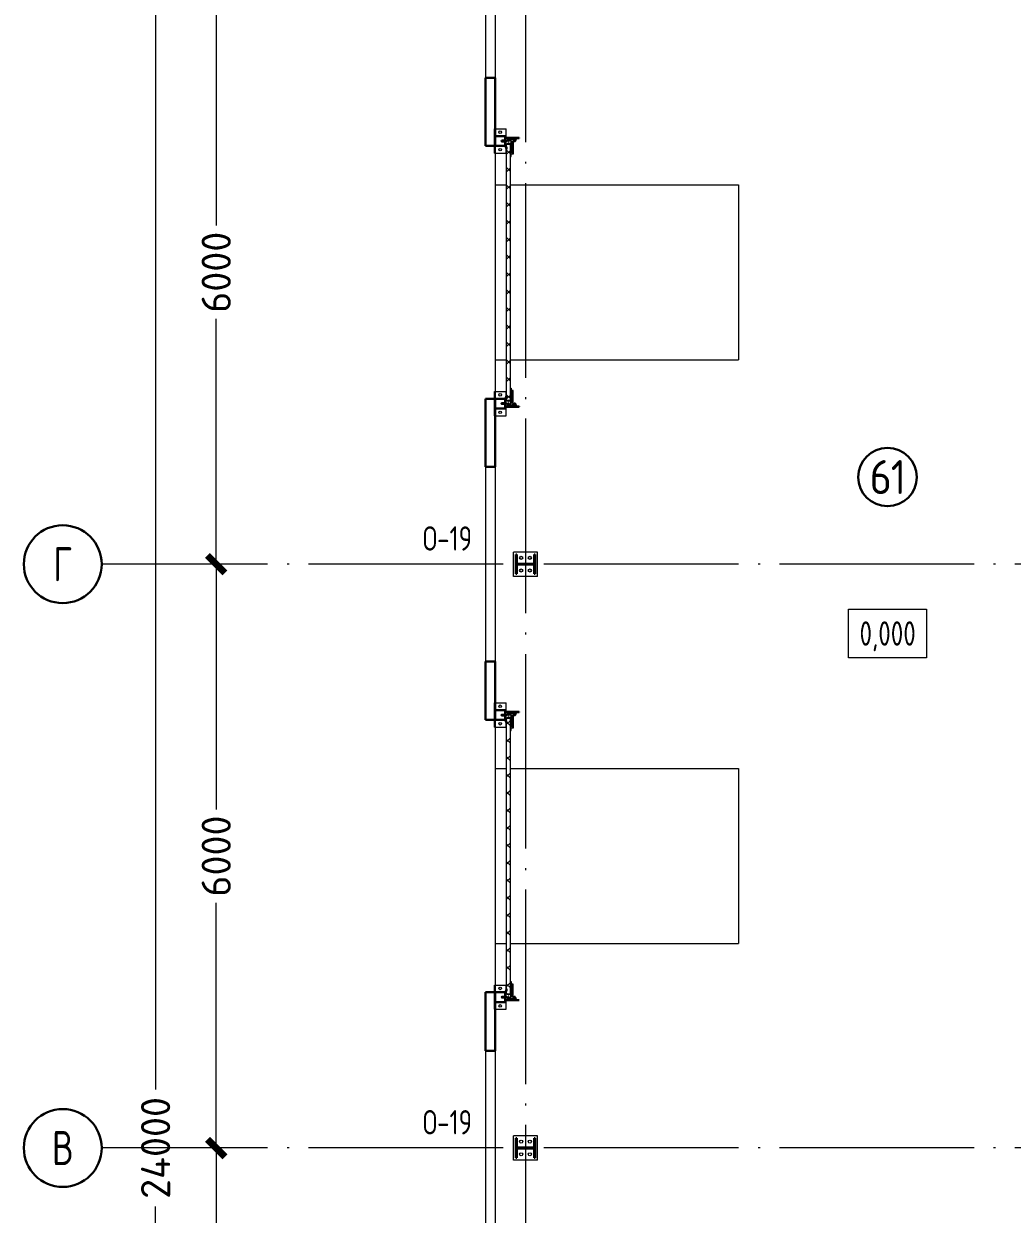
# Model space of a CAD drawing. Extents: x -965262 to 1142518, y -357520 to 71675.
# Drawn here: x -853607 to -843451, y -329928 to -317693 of the extents above; entities that cross this region are included whole.
import ezdxf

# ---------------------------------------------------------------- set-up
doc = ezdxf.new("R2010")
doc.units = 0
doc.header["$LTSCALE"] = 10
doc.linetypes.add('DOTE', pattern=[2.42, 2, -0.2, 0.02, -0.2])
doc.layers.get('0').update_dxf_attribs({"linetype": 'CONTINUOUS', "lineweight": 30})
doc.layers.get('Defpoints').update_dxf_attribs({"linetype": 'CONTINUOUS'})
doc.layers.add('DOTE', color=7, linetype='DOTE', lineweight=9)
doc.styles.add('GOST 2.304', font='isocpeur.ttf', dxfattribs={"width": 0.75, "height": 250})
doc.styles.add('GOST-2.304_Type-B', font='isocpeur.ttf', dxfattribs={"width": 0.9})
doc.styles.get("Standard").update_dxf_attribs({"font": 'isocpeur.ttf', "height": 300})
doc.dimstyles.get("Standard").update_dxf_attribs({"dimscale": 100, "dimtxt": 300, "dimasz": 1.8, "dimexe": 1.8, "dimexo": 0.625, "dimgap": 0.9, "dimtad": 0, "dimdec": 0, "dimzin": 0, "dimdsep": 46, "dimtxsty": 'Standard', "dimblk": 'ARCHTICK', "dimcen": 0.9, "dimclrd": 256, "dimclre": 256, "dimclrt": 256, "dimadec": 0, "dimazin": 0, "dimtfac": 1, "dimtdec": 0, "dimtofl": 0, "dimtmove": 0, "dimatfit": 3, "dimfxl": 1, "dimtolj": 1, "dimtzin": 0, "dimlwd": 15, "dimlwe": 15, "dimarcsym": 0})

# ---------------------------------------------------------------- blocks, each defined once
blk = doc.blocks.new('EC3')
at = {"lineweight": 15}
for p, q in [((67649, 6194), (67649, 4528)), ((68449, 6194), (67649, 6194)), ((68449, 6194), (68449, 4528)), ((68449, 4528), (67649, 4528))]:
    blk.add_line(p, q, dxfattribs=at)
for p, q in [((68382, 5694), (67715, 5694)), ((67715, 5694), (67715, 5028)), ((68382, 5028), (67715, 5028)), ((68382, 5694), (68382, 5028))]:
    blk.add_line(p, q)
for centre in [(68049, 5961), (68049, 4761)]:
    blk.add_circle(centre, 86.7, dxfattribs=at)
blk = doc.blocks.new('MC2')
at = {"lineweight": 15}
for p, q in [((68127, 41566), (68127, 39900)), ((69794, 41566), (68127, 41566)), ((69794, 41566), (69794, 39900)), ((69794, 39900), (68127, 39900))]:
    blk.add_line(p, q, dxfattribs=at)
for p, q in [((69627, 41400), (68294, 41400)), ((68294, 41400), (68294, 41320)), ((68934, 41320), (68294, 41320)), ((68934, 41320), (68934, 40146)), ((69627, 41320), (68987, 41320)), ((68987, 41320), (68987, 40146)), ((69627, 41400), (69627, 41320)), ((68934, 40146), (68294, 40146)), ((68294, 40146), (68294, 40066)), ((69627, 40066), (68294, 40066)), ((69627, 40146), (68987, 40146)), ((69627, 40146), (69627, 40066))]:
    blk.add_line(p, q)
for centre in [(68527, 41033), (69394, 41033), (68527, 40433), (69394, 40433)]:
    blk.add_circle(centre, 107, dxfattribs=at)
blk = doc.blocks.new('anchor.bolt')
for p, q in [((-0.07, 0), (-0.07, -0.72)), ((0.07, 0), (0.07, -0.06)), ((-0.1, -0.04), (-0.07, -0.03)), ((-0.1, -0.04), (0.09, -0.06)), ((0.07, -0.07), (-0.1, -0.04)), ((-0.1, -0.11), (-0.07, -0.1)), ((-0.1, -0.11), (0.09, -0.13)), ((0.07, -0.14), (-0.1, -0.11)), ((-0.1, -0.18), (-0.07, -0.17)), ((-0.1, -0.18), (0.09, -0.2)), ((0.07, -0.21), (-0.1, -0.18)), ((-0.1, -0.25), (-0.07, -0.24)), ((-0.1, -0.25), (0.09, -0.27)), ((0.07, -0.28), (-0.1, -0.25)), ((-0.1, -0.32), (-0.07, -0.31)), ((-0.1, -0.32), (0.09, -0.34)), ((0.07, -0.35), (-0.1, -0.32)), ((-0.1, -0.39), (-0.07, -0.38)), ((-0.1, -0.39), (0.09, -0.41)), ((0.07, -0.42), (-0.1, -0.39)), ((-0.1, -0.46), (-0.07, -0.45)), ((-0.1, -0.46), (0.09, -0.48)), ((0.07, -0.49), (-0.1, -0.46)), ((-0.1, -0.53), (-0.07, -0.52)), ((-0.1, -0.53), (0.09, -0.55)), ((0.07, -0.56), (-0.1, -0.53)), ((-0.09, -0.6), (-0.07, -0.59)), ((-0.09, -0.6), (0.09, -0.62)), ((0.07, -0.63), (-0.09, -0.6)), ((-0.07, -0.72), (0, -0.8)), ((-0.04, -0.62), (-0.06, -0.63)), ((-0.06, -0.64), (-0.06, -0.63)), ((-0.06, -0.73), (-0.06, -0.64)), ((0, -0.79), (-0.06, -0.73)), ((-0.01, -0.63), (-0.04, -0.62)), ((-0.03, -0.63), (0, -0.79)), ((-0.03, -0.63), (0.01, -0.78)), ((-0.02, -0.63), (0.01, -0.77)), ((-0.01, -0.63), (0.02, -0.76)), ((0.03, -0.69), (-0.01, -0.63)), ((0, -0.64), (0.03, -0.75)), ((0, -0.8), (0.07, -0.72)), ((0, -0.79), (0.03, -0.74)), ((0.01, -0.66), (0.03, -0.74)), ((0.03, -0.74), (0.03, -0.69)), ((0.07, -0.06), (0.09, -0.06)), ((0.09, -0.06), (0.07, -0.07)), ((0.07, -0.07), (0.07, -0.13)), ((0.07, -0.13), (0.09, -0.13)), ((0.09, -0.13), (0.07, -0.14)), ((0.07, -0.14), (0.07, -0.2)), ((0.07, -0.2), (0.09, -0.2)), ((0.09, -0.2), (0.07, -0.21)), ((0.07, -0.21), (0.07, -0.27)), ((0.07, -0.27), (0.09, -0.27)), ((0.09, -0.27), (0.07, -0.28)), ((0.07, -0.28), (0.07, -0.34)), ((0.07, -0.33), (0.09, -0.34)), ((0.09, -0.34), (0.07, -0.35)), ((0.07, -0.35), (0.07, -0.41)), ((0.07, -0.4), (0.09, -0.41)), ((0.09, -0.41), (0.07, -0.42)), ((0.07, -0.42), (0.07, -0.48)), ((0.07, -0.47), (0.09, -0.48)), ((0.09, -0.48), (0.07, -0.49)), ((0.07, -0.49), (0.07, -0.55)), ((0.07, -0.55), (0.09, -0.55)), ((0.09, -0.55), (0.07, -0.56)), ((0.07, -0.56), (0.07, -0.62)), ((0.09, -0.62), (0.07, -0.63)), ((0.07, -0.62), (0.09, -0.62)), ((0.07, -0.63), (0.07, -0.72))]:
    blk.add_line(p, q)
blk.add_arc((0.16, -0.64), 0.222, 187.9982, 219.836)
blk = doc.blocks.new('Крепеж_ворот')
at = {"lineweight": 15}
h = blk.add_hatch(dxfattribs=at)
h.set_pattern_fill('ANSI31', color=256, scale=2, angle=180)
h.set_pattern_definition([(225, (746089.599, 74802.7244), (4.49013, -4.49013), [])])
h.paths.add_polyline_path([(746087, 74804), (746087, 74802), (746091, 74802), (746094, 74802), (746094, 74804)], flags=17)
h.paths.add_polyline_path([(746116, 74802, 0.165118), (746120, 74803), (746124, 74806, -0.301689), (746131, 74807), (746135, 74805, 0.130081), (746138, 74804), (746142, 74804), (746142, 74806), (746138, 74806, -0.130081), (746136, 74807), (746133, 74809, 0.301689), (746123, 74808), (746118, 74805, -0.165112), (746116, 74804), (746064, 74804, -0.414223), (746061, 74807), (746061, 74868), (746059, 74868), (746059, 74869), (746059, 74870), (746059, 74870), (746059, 74871), (746059, 74872), (746059, 74872), (746059, 74873), (746059, 74874), (746059, 74875), (746059, 74876), (746059, 74876), (746059, 74877), (746059, 74877), (746059, 74878), (746059, 74879), (746059, 74879), (746061, 74879), (746061, 74945), (746058, 74945), (746058, 74807, 0.41422), (746064, 74802)])
h = blk.add_hatch(dxfattribs=at)
h.set_pattern_fill('ANSI31', color=256, scale=2, angle=90)
h.set_pattern_definition([(135, (736343.8085, 75928.334), (-4.490128, -4.490128), [])])
edge = h.paths.add_edge_path()
edge.add_ellipse((746065, 74838), major_axis=(-1.67, 1.67), ratio=1, start_angle=45, end_angle=135, ccw=False)
edge.add_line((746063, 74838), (746063, 74868))
edge.add_line((746063, 74868), (746061, 74868))
edge.add_line((746061, 74868), (746061, 74838))
edge.add_ellipse((746065, 74838), major_axis=(-2.89, 2.89), ratio=1, start_angle=45, end_angle=135)
edge.add_line((746065, 74834), (746097, 74834))
edge.add_line((746097, 74834), (746097, 74836))
edge.add_line((746097, 74836), (746065, 74836))
edge = h.paths.add_edge_path()
edge.add_ellipse((746065, 74890), major_axis=(2.89, 2.89), ratio=1, start_angle=106, end_angle=135)
edge.add_line((746061, 74890), (746061, 74879))
edge.add_line((746061, 74879), (746063, 74879))
edge.add_line((746063, 74879), (746063, 74890))
edge.add_ellipse((746065, 74890), major_axis=(-1.67, 1.67), ratio=1, start_angle=16, end_angle=45, ccw=False)
edge.add_line((746063, 74891), (746070, 74904))
edge.add_ellipse((746079, 74899), major_axis=(7.45, 7.45), ratio=1, start_angle=-3, end_angle=106, ccw=False)
edge.add_line((746087, 74906), (746097, 74894))
edge.add_line((746097, 74894), (746099, 74895))
edge.add_line((746099, 74895), (746088, 74907))
edge.add_ellipse((746079, 74899), major_axis=(8.67, 8.67), ratio=1, start_angle=-3, end_angle=106)
edge.add_line((746068, 74905), (746062, 74892))
h = blk.add_hatch(color=256, dxfattribs=at)
h.dxf.hatch_style = 1
h.paths.add_polyline_path([(746146, 74809), (746143, 74810, 0.10613), (746142, 74810), (746136, 74809, -0.181324), (746135, 74810, 0.335683), (746120, 74809, -0.119126), (746119, 74809, 0.371631), (746118, 74808), (746118, 74808, 0.451909), (746119, 74807, 0.124341), (746121, 74808, -0.343618), (746134, 74808, 0.181324), (746137, 74808), (746143, 74808, -0.110452), (746143, 74808), (746147, 74807, -0.710497), (746147, 74805), (746143, 74804), (746136, 74804, -0.178994), (746133, 74805, 0.369834), (746130, 74805, -0.178993), (746127, 74804), (746122, 74804, 0.120709), (746122, 74804), (746120, 74803, -0.017147), (746119, 74802, 0.538795), (746120, 74802), (746127, 74802, 0.207608), (746131, 74804, -0.433918), (746132, 74804, 0.207608), (746135, 74802), (746143, 74802, 0.079707), (746143, 74802), (746148, 74804, 0.461502), (746149, 74807, -0.250825), (746149, 74808, -0.128039), (746173, 74816, 0.416657), (746174, 74816), (746174, 74817, 0.409849), (746173, 74817, 0.127248)])
for p, q in [((746058, 74807), (746058, 74945)), ((746058, 74945), (746061, 74945)), ((746059, 74879), (746063, 74879)), ((746059, 74868), (746059, 74879)), ((746061, 74879), (746061, 74945)), ((746061, 74879), (746061, 74890)), ((746068, 74905), (746062, 74892)), ((746070, 74904), (746063, 74891)), ((746063, 74838), (746063, 74890)), ((746064, 74883), (746063, 74883)), ((746064, 74883), (746064, 74874)), ((746067, 74880), (746064, 74883)), ((746064, 74875), (746064, 74873)), ((746067, 74880), (746067, 74875)), ((746087, 74906), (746097, 74894)), ((746088, 74907), (746099, 74895)), ((746097, 74894), (746099, 74895)), ((746059, 74868), (746063, 74868)), ((746061, 74807), (746061, 74868)), ((746061, 74838), (746061, 74868)), ((746064, 74865), (746063, 74865)), ((746064, 74874), (746064, 74865)), ((746067, 74868), (746064, 74865)), ((746064, 74804), (746116, 74804)), ((746064, 74802), (746116, 74802)), ((746097, 74836), (746065, 74836)), ((746097, 74834), (746065, 74834)), ((746067, 74873), (746067, 74868)), ((746079, 74806), (746102, 74806)), ((746079, 74806), (746079, 74804)), ((746079, 74804), (746102, 74804)), ((746082, 74814), (746081, 74813)), ((746081, 74813), (746081, 74806)), ((746099, 74814), (746082, 74814)), ((746086, 74813), (746086, 74806)), ((746095, 74813), (746095, 74806)), ((746097, 74834), (746097, 74836)), ((746099, 74814), (746100, 74813)), ((746100, 74813), (746100, 74806)), ((746102, 74806), (746102, 74804)), ((746118, 74805), (746123, 74808)), ((746120, 74803), (746124, 74806)), ((746135, 74805), (746131, 74807)), ((746136, 74807), (746133, 74809)), ((746142, 74806), (746138, 74806)), ((746138, 74804), (746142, 74804)), ((746142, 74806), (746142, 74804)), ((746142, 74804), (746142, 74806)), ((746143, 74804), (746147, 74805)), ((746143, 74802), (746148, 74804)), ((746174, 74817), (746174, 74816))]:
    blk.add_line(p, q)
for p, q in [((746061, 74879), (746061, 74881)), ((746063, 74883), (746063, 74874)), ((746073, 74842), (746073, 74905)), ((746073, 74896), (746077, 74892)), ((746074, 74886), (746074, 74861)), ((746074, 74880), (746076, 74880)), ((746076, 74886), (746076, 74883)), ((746076, 74883), (746076, 74886)), ((746076, 74886), (746077, 74886)), ((746076, 74864), (746076, 74883)), ((746077, 74873), (746076, 74880)), ((746076, 74880), (746076, 74867)), ((746077, 74886), (746077, 74892)), ((746081, 74898), (746081, 74886)), ((746087, 74898), (746082, 74898)), ((746082, 74886), (746087, 74886)), ((746087, 74899), (746087, 74898)), ((746087, 74886), (746087, 74898)), ((746087, 74886), (746098, 74886)), ((746099, 74885), (746099, 74883)), ((746099, 74883), (746099, 74864)), ((746099, 74882), (746100, 74882)), ((746100, 74861), (746100, 74886)), ((746100, 74886), (746110, 74886)), ((746110, 74861), (746110, 74886)), ((746110, 74881), (746225, 74881)), ((746114, 74877), (746225, 74877)), ((746061, 74834), (746061, 74868)), ((746063, 74874), (746063, 74865)), ((746073, 74851), (746077, 74855)), ((746074, 74867), (746076, 74867)), ((746077, 74873), (746076, 74867)), ((746076, 74864), (746076, 74861)), ((746076, 74864), (746076, 74861)), ((746076, 74861), (746077, 74861)), ((746077, 74861), (746077, 74855)), ((746081, 74849), (746081, 74861)), ((746082, 74861), (746087, 74861)), ((746087, 74849), (746082, 74849)), ((746087, 74849), (746087, 74861)), ((746087, 74861), (746098, 74861)), ((746087, 74847), (746087, 74849)), ((746099, 74865), (746100, 74865)), ((746099, 74862), (746099, 74864)), ((746100, 74861), (746110, 74861)), ((746110, 74865), (746212, 74865)), ((746250, 74859), (746250, 74863))]:
    blk.add_line(p, q, dxfattribs=at)
at = {"lineweight": 15, "ltscale": 0.5}
for p, q in [((746076, 74886), (746074, 74886)), ((746076, 74861), (746074, 74861))]:
    blk.add_line(p, q, dxfattribs=at)
at = {"lineweight": 15, "extrusion": (-1.7375e-14, 1, 0)}
for p, q in [((746113, 74884), (746225, 74884)), ((746113, 74863), (746113, 74884)), ((746136, 74882), (746157, 74882)), ((746136, 74863), (746136, 74882)), ((746157, 74882), (746157, 74863)), ((746113, 74863), (746136, 74863)), ((746117, 74857), (746117, 74829)), ((746117, 74826), (746119, 74823)), ((746119, 74823), (746123, 74825)), ((746121, 74857), (746121, 74829)), ((746123, 74825), (746121, 74828)), ((746123, 74863), (746123, 74863)), ((746250, 74863), (746123, 74863)), ((746250, 74859), (746123, 74859)), ((746124, 74840), (746124, 74849)), ((746157, 74863), (746212, 74863))]:
    blk.add_line(p, q, dxfattribs=at)
at = {"lineweight": 15, "ltscale": 0.5, "extrusion": (-1.7375e-14, 1, 0)}
for p, q in [((746113, 74880), (746225, 74880)), ((746136, 74866), (746113, 74866)), ((746115, 74871), (746120, 74871)), ((746121, 74857), (746117, 74857)), ((746117, 74852), (746117, 74854)), ((746121, 74840), (746117, 74840)), ((746117, 74837), (746117, 74835)), ((746121, 74829), (746117, 74829)), ((746120, 74839), (746120, 74850)), ((746124, 74848), (746120, 74848)), ((746124, 74841), (746120, 74841)), ((746123, 74869), (746123, 74863)), ((746123, 74863), (746123, 74859)), ((746140, 74863), (746140, 74859)), ((746153, 74863), (746153, 74859)), ((746212, 74866), (746157, 74866)), ((746173, 74863), (746173, 74859))]:
    blk.add_line(p, q, dxfattribs=at)
at = {"lineweight": 15, "extrusion": (-2.77556e-16, -1, 0)}
for p, q in [((746225, 74884), (746225, 74863)), ((746225, 74866), (746114, 74866)), ((746128, 74866), (746128, 74863)), ((746138, 74866), (746138, 74863)), ((746164, 74866), (746164, 74863)), ((746174, 74866), (746174, 74863)), ((746201, 74866), (746201, 74863)), ((746210, 74866), (746210, 74863))]:
    blk.add_line(p, q, dxfattribs=at)
at = {"extrusion": (-1, -4.26669e-14, 0)}
for p, q in [((746118, 74808), (746118, 74808)), ((746136, 74809), (746142, 74810)), ((746143, 74808), (746137, 74808)), ((746143, 74810), (746146, 74809)), ((746147, 74807), (746143, 74808))]:
    blk.add_line(p, q, dxfattribs=at)
at = {"extrusion": (-1, -4.2422e-14, 1.22461e-16)}
for p, q in [((746119, 74803), (746122, 74804)), ((746127, 74802), (746120, 74802)), ((746122, 74804), (746127, 74804)), ((746143, 74802), (746135, 74802)), ((746136, 74804), (746143, 74804))]:
    blk.add_line(p, q, dxfattribs=at)
at = {"lineweight": 15}
for centre, radius, start, end in [((746079, 74899), 8.28, 0, 136.0097), ((746077, 74883), 0.956, 180, 270), ((746077, 74883), 0.75, 180, 270), ((746076, 74892), 0.375, 0, 45), ((746082, 74898), 0.375, 91, 180), ((746082, 74886), 0.75, 180, 270), ((746098, 74885), 0.375, 0, 90), ((746079, 74847), 8.28, 223.9903, 0), ((746077, 74864), 0.956, 90, 180), ((746077, 74864), 0.75, 90, 180), ((746076, 74855), 0.375, 315, 0), ((746082, 74861), 0.75, 90, 180), ((746082, 74849), 0.375, 180, 269), ((746098, 74862), 0.375, 270, 0), ((746123, 74857), 5.92, 90, 180), ((746123, 74829), 5.92, 180, 199.6464), ((746123, 74857), 1.87, 90, 180), ((746129, 74855), 8.15, 194.9986, 233.9214), ((746129, 74833), 8.15, 126.0786, 165.0014), ((746123, 74829), 1.87, 180, 185.5313)]:
    blk.add_arc(centre, radius, start, end, dxfattribs=at)
for centre, radius, start, end in [((746064, 74807), 5.62, 180, 270), ((746064, 74807), 3.11, 180, 270), ((746082, 74804), 10.4, 68.2753, 87.8782), ((746091, 74798), 16.2, 73.306, 107.292), ((746099, 74804), 10.4, 92.1218, 111.7247), ((746116, 74807), 3.11, 270, 307.5043), ((746116, 74807), 5.62, 270, 307.5043), ((746119, 74808), 0.586, 91.7247, 173.2711), ((746119, 74807), 0.586, 173.2711, 270.547), ((746118, 74812), 3.52, 271.7247, 298.8983), ((746118, 74812), 5.21, 270.547, 298.8983), ((746128, 74799), 12.4, 54.8903, 129.1143), ((746128, 74799), 10.7, 54.8903, 130.7448), ((746128, 74801), 8.97, 60.3534, 127.5043), ((746128, 74801), 8.97, 60.3534, 127.5043), ((746128, 74801), 8.97, 60.3534, 127.5043), ((746128, 74801), 6.46, 60.3534, 127.5043), ((746136, 74811), 3.54, 234.8903, 276), ((746136, 74811), 1.86, 234.8903, 276), ((746138, 74810), 5.62, 240.3534, 270), ((746138, 74810), 3.11, 240.3534, 270), ((746143, 74810), 0.292, 71.7675, 96), ((746143, 74808), 0.292, 70.7873, 96), ((746176, 74761), 56.8, 93.2805, 122.2878), ((746147, 74806), 0.562, 289.2127, 70.7873), ((746147, 74806), 2.25, 288.2291, 27.3228), ((746176, 74765), 50.3, 93.6593, 122.8448), ((746150, 74807), 0.586, 151, 207.3228), ((746173, 74817), 0.6, 4.1357, 93.2805), ((746173, 74816), 0.6, 273.6593, 4.1357)]:
    blk.add_arc(centre, radius, start, end)
at = {"lineweight": 15, "ltscale": 0.5}
for centre, radius, start, end in [((746119, 74852), 2.25, 195, 270), ((746119, 74836), 2.25, 90, 165), ((746119, 74850), 0.375, 0, 90), ((746119, 74839), 0.375, 270, 0)]:
    blk.add_arc(centre, radius, start, end, dxfattribs=at)
at = {"extrusion": (-1.22461e-16, -5.20252e-30, -1)}
for centre, radius, start, end in [((-746120, 74802), 0.187, 270, 62.4687), ((-746122, 74803), 0.586, 62.4687, 90), ((-746127, 74809), 4.69, 229.4077, 270), ((-746127, 74807), 4.69, 223.0863, 270), ((-746131, 74803), 2.32, 49.4077, 130.5923), ((-746131, 74803), 0.637, 43.0863, 136.9137), ((-746135, 74807), 4.69, 270, 316.9137), ((-746136, 74809), 4.69, 270, 310.5923), ((-746143, 74804), 0.292, 250.7873, 270), ((-746143, 74802), 0.292, 251.7709, 270)]:
    blk.add_arc(centre, radius, start, end, dxfattribs=at)
at = {"extrusion": (0, 0, -1)}
for centre, major_axis, start_param, end_param in [((746065, 74890), (2.89, 2.89), 3.926991, 4.433136), ((746065, 74890), (-1.67, 1.67), 5.497787, 6.003933), ((746079, 74899), (8.67, 8.67), 4.433136, 6.335545), ((746079, 74899), (7.45, 7.45), 4.433136, 6.335545), ((746065, 74838), (-2.89, 2.89), 3.926991, 5.497787), ((746065, 74838), (-1.67, 1.67), 3.926991, 5.497787)]:
    blk.add_ellipse(centre, major_axis=major_axis, ratio=1, start_param=start_param, end_param=end_param, dxfattribs=at)
for points in [[(746067, 74875), (746066, 74875), (746064, 74875)], [(746064, 74873), (746066, 74873), (746067, 74873)]]:
    blk.add_rational_spline(points, [1, 1.01284142743, 1], degree=2)
at = {"lineweight": 15, "ltscale": 0.5}
for points, knots in [([(746115, 74871), (746115, 74871), (746114, 74871), (746114, 74871), (746114, 74872), (746113, 74872), (746113, 74872), (746113, 74873), (746113, 74873), (746113, 74873)], [0.37141352, 0.37141352, 0.37141352, 0.37141352, 0.39402571, 0.39402571, 0.41663789, 0.41663789, 0.43959523, 0.43959523, 0.46255257, 0.46255257, 0.46255257, 0.46255257]), ([(746123, 74869), (746123, 74869), (746123, 74869), (746122, 74870), (746122, 74870), (746122, 74871), (746122, 74871), (746121, 74871), (746121, 74871), (746120, 74871)], [0.28027447, 0.28027447, 0.28027447, 0.28027447, 0.30323181, 0.30323181, 0.32618916, 0.32618916, 0.34880134, 0.34880134, 0.37141352, 0.37141352, 0.37141352, 0.37141352])]:
    blk.add_open_spline(points, degree=3, knots=knots, dxfattribs=at)
at = {"lineweight": 15}
for points in [[(746117, 74827), (746117, 74827), (746117, 74826), (746117, 74826)], [(746121, 74828), (746121, 74828), (746121, 74828), (746121, 74829)]]:
    blk.add_open_spline(points, degree=3, dxfattribs=at)
at = {"xscale": -50.80000000000001, "yscale": 50.80000000000001, "zscale": 50.80000000000001}
blk.add_blockref('anchor.bolt', (746091, 74804), dxfattribs=at)
blk = doc.blocks.new('_ArchTick')
at = {"color": 0, "linetype": 'ByBlock', "lineweight": 0, "const_width": 0.4}
blk.add_lwpolyline([(-0.5, -0.5), (0.5, 0.5)], dxfattribs=at)
blk = doc.blocks.new('*D2692')
at = {"lineweight": 15, "transparency": 16777216}
for p, q in [((-851692, -329247), (-851810, -329247)), ((-851630, -329247), (-851630, -331767)), ((-851630, -335247), (-851630, -332727)), ((-851692, -335247), (-851810, -335247))]:
    blk.add_line(p, q, dxfattribs=at)
at = {"layer": 'Defpoints', "color": 0, "lineweight": 30, "transparency": 16777216}
for p in [(-851630, -329247), (-851630, -329247), (-851630, -335247, 1451)]:
    blk.add_point(p, dxfattribs=at)
at = {"lineweight": 15, "transparency": 16777216, "xscale": 180, "yscale": 180, "zscale": 180}
for p, rotation in [((-851630, -329247), 90), ((-851630, -335247), 270)]:
    blk.add_blockref('_ArchTick', p, dxfattribs=dict(at, rotation=rotation))
at = {"lineweight": 15, "transparency": 16777216, "insert": (-851630, -332247), "char_height": 300, "attachment_point": 5, "rotation": 90}
blk.add_mtext('\\A1;6000', dxfattribs=at)
blk = doc.blocks.new('*D2693')
at = {"lineweight": 15, "transparency": 16777216}
for p, q in [((-851692, -323247), (-851810, -323247)), ((-851630, -323247), (-851630, -325767)), ((-851630, -329247), (-851630, -326727)), ((-851692, -329247), (-851810, -329247))]:
    blk.add_line(p, q, dxfattribs=at)
at = {"layer": 'Defpoints', "color": 0, "lineweight": 30, "transparency": 16777216}
for p in [(-851630, -323247), (-851630, -323247), (-851630, -329247, 1451)]:
    blk.add_point(p, dxfattribs=at)
at = {"lineweight": 15, "transparency": 16777216, "xscale": 180, "yscale": 180, "zscale": 180}
for p, rotation in [((-851630, -323247), 90), ((-851630, -329247), 270)]:
    blk.add_blockref('_ArchTick', p, dxfattribs=dict(at, rotation=rotation))
at = {"lineweight": 15, "transparency": 16777216, "insert": (-851630, -326247), "char_height": 300, "attachment_point": 5, "rotation": 90}
blk.add_mtext('\\A1;6000', dxfattribs=at)
blk = doc.blocks.new('*D2694')
at = {"lineweight": 15, "transparency": 16777216}
for p, q in [((-851692, -317247), (-851810, -317247)), ((-851630, -317247), (-851630, -319767)), ((-851630, -323247), (-851630, -320727)), ((-851692, -323247), (-851810, -323247))]:
    blk.add_line(p, q, dxfattribs=at)
at = {"layer": 'Defpoints', "color": 0, "lineweight": 30, "transparency": 16777216}
for p in [(-851630, -317247), (-851630, -317247), (-851630, -323247, 1451)]:
    blk.add_point(p, dxfattribs=at)
at = {"lineweight": 15, "transparency": 16777216, "xscale": 180, "yscale": 180, "zscale": 180}
for p, rotation in [((-851630, -317247), 90), ((-851630, -323247), 270)]:
    blk.add_blockref('_ArchTick', p, dxfattribs=dict(at, rotation=rotation))
at = {"lineweight": 15, "transparency": 16777216, "insert": (-851630, -320247), "char_height": 300, "attachment_point": 5, "rotation": 90}
blk.add_mtext('\\A1;6000', dxfattribs=at)
blk = doc.blocks.new('*D2697')
at = {"lineweight": 15, "transparency": 16777216}
for p, q in [((-852315, -317247), (-852433, -317247)), ((-852253, -317247), (-852253, -328647)), ((-852253, -341247), (-852253, -329847)), ((-852315, -341247), (-852433, -341247))]:
    blk.add_line(p, q, dxfattribs=at)
at = {"layer": 'Defpoints', "color": 0, "lineweight": 30, "transparency": 16777216}
for p in [(-852253, -317247), (-852253, -317247), (-852253, -341247)]:
    blk.add_point(p, dxfattribs=at)
at = {"lineweight": 15, "transparency": 16777216, "xscale": 180, "yscale": 180, "zscale": 180}
for p, rotation in [((-852253, -317247), 90), ((-852253, -341247), 270)]:
    blk.add_blockref('_ArchTick', p, dxfattribs=dict(at, rotation=rotation))
at = {"lineweight": 15, "transparency": 16777216, "insert": (-852253, -329247), "char_height": 300, "attachment_point": 5, "rotation": 90}
blk.add_mtext('\\A1;24000', dxfattribs=at)

msp = doc.modelspace()

# ---------------------------------------------------------------- hatches: boundary and pattern name
at = {"lineweight": 15}
h = msp.add_hatch(dxfattribs=at)
h.set_pattern_fill('ANSI37', color=256, scale=40)
h.set_pattern_definition([(45, (-1002725.63, 611880.33), (-89.802561, 89.802561), []), (135, (-1002725.63, 611880.33), (-89.802561, -89.802561), [])])
h.paths.add_polyline_path([(-848606.1, -321563.4), (-848606.1, -318930.6), (-848646.1, -318930.6), (-848646.1, -321563.4)])
h = msp.add_hatch(dxfattribs=at)
h.set_pattern_fill('ANSI37', color=256, scale=40)
h.set_pattern_definition([(45, (-848633.73, -327574.3), (-89.8026, 89.8026), []), (135, (-848633.73, -327574.3), (-89.8026, -89.8026), [])])
h.paths.add_polyline_path([(-848606.1, -327463.4), (-848646.1, -327463.4), (-848646.1, -327663.4), (-848606.1, -327663.4)])
h.paths.add_polyline_path([(-848606.1, -327463.4), (-848606.1, -324830.6), (-848646.1, -324830.6), (-848646.1, -327463.4)])

# ---------------------------------------------------------------- linework, layer by layer
for p, q in [((-848862, -315947, 1808.5), (-848862, -318247, 1808.5)), ((-848762, -315947, 1808.5), (-848762, -318247, 1808.5)), ((-848646.1, -321563.4, 1808.5), (-848646.1, -318930.6, 1808.5)), ((-848646.1, -318930.6, 1808.5), (-848606.1, -318930.6, 1808.5)), ((-848606.1, -321563.4, 1808.5), (-848606.1, -318930.6, 1808.5)), ((-848762, -319347, 1808.5), (-848646.1, -319347, 1808.5)), ((-848606.1, -319347, 1808.5), (-846262, -319347, 1808.5)), ((-848762, -321147, 1808.5), (-848646.1, -321147, 1808.5)), ((-848606.1, -321147, 1808.5), (-846262, -321147, 1808.5)), ((-848646.1, -321563.4, 1808.5), (-848606.1, -321563.4, 1808.5)), ((-848862, -322247, 1808.5), (-848862, -324247, 1808.5)), ((-848762, -322247, -1451.3), (-848762, -324247, 7862.4)), ((-845132.2, -323710.5, 1808.5), (-844332.2, -323710.5, 1808.5)), ((-845132.2, -324210.5, 1808.5), (-845132.2, -323710.5, 1808.5)), ((-844332.2, -323710.5, 1808.5), (-844332.2, -324210.5, 1808.5)), ((-844332.2, -324210.5, 1808.5), (-845132.2, -324210.5, 1808.5)), ((-848646.1, -327663.4, 1808.5), (-848646.1, -324830.6, 1808.5)), ((-848646.1, -324830.6, 1808.5), (-848606.1, -324830.6, 1808.5)), ((-848606.1, -327663.4, 1808.5), (-848606.1, -324830.6, 1808.5)), ((-848762, -325347, 1808.5), (-848646.1, -325347, 1808.5)), ((-848606.1, -325347, 1808.5), (-846262, -325347, 1808.5)), ((-848762, -327147, 1808.5), (-848646.1, -327147, 1808.5)), ((-848606.1, -327147, 1808.5), (-846262, -327147, 1808.5)), ((-848646.1, -327663.4, 1808.5), (-848606.1, -327663.4, 1808.5)), ((-848862, -328247, 1808.5), (-848862, -330246.9, 1808.5)), ((-848762, -328247, 1808.5), (-848762, -330246.9, 1808.5))]:
    msp.add_line(p, q, dxfattribs=at)
at = {"ltscale": 200}
for p, q in [((-848862, -318247, 1808.5), (-848862, -318947, 1808.5)), ((-848762, -318247, 1808.5), (-848762, -318947, 1808.5)), ((-848862, -321547, 1808.5), (-848862, -322247, 1808.5)), ((-848762, -321547, 1808.5), (-848762, -322247, 1808.5)), ((-848862, -324247, 1808.5), (-848862, -324847, 1808.5)), ((-848762, -324247, 1808.5), (-848762, -324847, 1808.5)), ((-848862, -327647, 1808.5), (-848862, -328247, 1808.5)), ((-848762, -327647, 1808.5), (-848762, -328247, 1808.5))]:
    msp.add_line(p, q, dxfattribs=at)
for p, q in [((-848862, -318247, -1451.3), (-848762, -318247, -1451.3)), ((-848862, -322247, -1451.3), (-848762, -322247, -1451.3)), ((-848862, -324247, -1451.3), (-848762, -324247, -1451.3)), ((-848862, -328247, 1808.5), (-848762, -328247, 1808.5))]:
    msp.add_line(p, q)
at = {"ltscale": 100}
for p, q in [((-848862, -318947, 1808.5), (-848762, -318947, 1808.5)), ((-848862, -321547, 1808.5), (-848762, -321547, 1808.5)), ((-848862, -324847, 1808.5), (-848762, -324847, 1808.5)), ((-848862, -327647, 1808.5), (-848762, -327647, 1808.5))]:
    msp.add_line(p, q, dxfattribs=at)
at = {"lineweight": 15, "ltscale": 100}
for p, q in [((-848762, -318947, 1808.5), (-848762, -321547, 1808.5)), ((-846262, -319347, 1808.5), (-846262, -321147, 1808.5)), ((-848762, -324847, 1808.5), (-848762, -327647, 1808.5)), ((-846262, -325347, 1808.5), (-846262, -327147, 1808.5))]:
    msp.add_line(p, q, dxfattribs=at)
msp.add_circle((-844732.2, -322351.4, -4711.1), 300)
for points in [[(-848590.8, -318870.8, -1460.5), (-848590.8, -318872.6, -1460.5), (-848590.8, -318873.9, -1460.5)], [(-848590.8, -318870.8, -1460.5), (-848590.8, -318872.6, -1460.5), (-848590.8, -318873.9, -1460.5)], [(-848590.8, -318870.8, -1460.5), (-848590.8, -318872.6, -1460.5), (-848590.8, -318873.9, -1460.5)], [(-848588.5, -318873.9, -1460.5), (-848588.5, -318872.6, -1460.5), (-848588.5, -318870.8, -1460.5)], [(-848588.5, -318873.9, -1460.5), (-848588.5, -318872.6, -1460.5), (-848588.5, -318870.8, -1460.5)], [(-848588.5, -318873.9, -1460.5), (-848588.5, -318872.6, -1460.5), (-848588.5, -318870.8, -1460.5)], [(-848590.8, -321623.2, -4711.1), (-848590.8, -321621.4, -4711.1), (-848590.8, -321620.1, -4711.1)], [(-848590.8, -321623.2, -4711.1), (-848590.8, -321621.4, -4711.1), (-848590.8, -321620.1, -4711.1)], [(-848590.8, -321623.2, -4711.1), (-848590.8, -321621.4, -4711.1), (-848590.8, -321620.1, -4711.1)], [(-848590.8, -321623.2, -4711.1), (-848590.8, -321621.4, -4711.1), (-848590.8, -321620.1, -4711.1)], [(-848590.8, -321623.2, -4711.1), (-848590.8, -321621.4, -4711.1), (-848590.8, -321620.1, -4711.1)], [(-848590.8, -321623.2, -4711.1), (-848590.8, -321621.4, -4711.1), (-848590.8, -321620.1, -4711.1)], [(-848590.8, -321623.2, -4711.1), (-848590.8, -321621.4, -4711.1), (-848590.8, -321620.1, -4711.1)], [(-848590.8, -321623.2, -4711.1), (-848590.8, -321621.4, -4711.1), (-848590.8, -321620.1, -4711.1)], [(-848590.8, -321623.2, -4711.1), (-848590.8, -321621.4, -4711.1), (-848590.8, -321620.1, -4711.1)], [(-848590.8, -321623.2, -4711.1), (-848590.8, -321621.4, -4711.1), (-848590.8, -321620.1, -4711.1)], [(-848590.8, -321623.2, -4711.1), (-848590.8, -321621.4, -4711.1), (-848590.8, -321620.1, -4711.1)], [(-848590.8, -321623.2, -4711.1), (-848590.8, -321621.4, -4711.1), (-848590.8, -321620.1, -4711.1)], [(-848590.8, -321623.2, -4711.1), (-848590.8, -321621.4, -4711.1), (-848590.8, -321620.1, -4711.1)], [(-848590.8, -321623.2, -4711.1), (-848590.8, -321621.4, -4711.1), (-848590.8, -321620.1, -4711.1)], [(-848590.8, -321623.2, -4711.1), (-848590.8, -321621.4, -4711.1), (-848590.8, -321620.1, -4711.1)], [(-848590.8, -321623.2, -4711.1), (-848590.8, -321621.4, -4711.1), (-848590.8, -321620.1, -4711.1)], [(-848590.8, -321623.2, -4711.1), (-848590.8, -321621.4, -4711.1), (-848590.8, -321620.1, -4711.1)], [(-848590.8, -321623.2, -4711.1), (-848590.8, -321621.4, -4711.1), (-848590.8, -321620.1, -4711.1)], [(-848590.8, -321623.2, -4711.1), (-848590.8, -321621.4, -4711.1), (-848590.8, -321620.1, -4711.1)], [(-848590.8, -321623.2, -4711.1), (-848590.8, -321621.4, -4711.1), (-848590.8, -321620.1, -4711.1)], [(-848590.8, -321623.2, -4711.1), (-848590.8, -321621.4, -4711.1), (-848590.8, -321620.1, -4711.1)], [(-848590.8, -321623.2, -4711.1), (-848590.8, -321621.4, -4711.1), (-848590.8, -321620.1, -4711.1)], [(-848590.8, -321623.2, -4711.1), (-848590.8, -321621.4, -4711.1), (-848590.8, -321620.1, -4711.1)], [(-848590.8, -321623.2, -4711.1), (-848590.8, -321621.4, -4711.1), (-848590.8, -321620.1, -4711.1)], [(-848590.8, -321623.2, -4711.1), (-848590.8, -321621.4, -4711.1), (-848590.8, -321620.1, -4711.1)], [(-848590.8, -321623.2, -4711.1), (-848590.8, -321621.4, -4711.1), (-848590.8, -321620.1, -4711.1)], [(-848590.8, -321623.2, -4711.1), (-848590.8, -321621.4, -4711.1), (-848590.8, -321620.1, -4711.1)], [(-848590.8, -321623.2, -4711.1), (-848590.8, -321621.4, -4711.1), (-848590.8, -321620.1, -4711.1)], [(-848590.8, -321623.2, -4711.1), (-848590.8, -321621.4, -4711.1), (-848590.8, -321620.1, -4711.1)], [(-848590.8, -321623.2, -4711.1), (-848590.8, -321621.4, -4711.1), (-848590.8, -321620.1, -4711.1)], [(-848590.8, -321623.2, -4711.1), (-848590.8, -321621.4, -4711.1), (-848590.8, -321620.1, -4711.1)], [(-848590.8, -321623.2, -4711.1), (-848590.8, -321621.4, -4711.1), (-848590.8, -321620.1, -4711.1)], [(-848590.8, -321623.2, -4711.1), (-848590.8, -321621.4, -4711.1), (-848590.8, -321620.1, -4711.1)], [(-848590.8, -321623.2, -4711.1), (-848590.8, -321621.4, -4711.1), (-848590.8, -321620.1, -4711.1)], [(-848590.8, -321623.2, -4711.1), (-848590.8, -321621.4, -4711.1), (-848590.8, -321620.1, -4711.1)], [(-848590.8, -321623.2, -4711.1), (-848590.8, -321621.4, -4711.1), (-848590.8, -321620.1, -4711.1)], [(-848590.8, -321623.2, -4711.1), (-848590.8, -321621.4, -4711.1), (-848590.8, -321620.1, -4711.1)], [(-848590.8, -321623.2, -4711.1), (-848590.8, -321621.4, -4711.1), (-848590.8, -321620.1, -4711.1)], [(-848590.8, -321623.2, -4711.1), (-848590.8, -321621.4, -4711.1), (-848590.8, -321620.1, -4711.1)], [(-848590.8, -321623.2, -4711.1), (-848590.8, -321621.4, -4711.1), (-848590.8, -321620.1, -4711.1)], [(-848590.8, -321623.2, -4711.1), (-848590.8, -321621.4, -4711.1), (-848590.8, -321620.1, -4711.1)], [(-848590.8, -321623.2, -4711.1), (-848590.8, -321621.4, -4711.1), (-848590.8, -321620.1, -4711.1)], [(-848590.8, -321623.2, -1460.5), (-848590.8, -321621.4, -1460.5), (-848590.8, -321620.1, -1460.5)], [(-848590.8, -321623.2, -1460.5), (-848590.8, -321621.4, -1460.5), (-848590.8, -321620.1, -1460.5)], [(-848590.8, -321623.2, -1460.5), (-848590.8, -321621.4, -1460.5), (-848590.8, -321620.1, -1460.5)], [(-848590.8, -321623.2, -1460.5), (-848590.8, -321621.4, -1460.5), (-848590.8, -321620.1, -1460.5)], [(-848590.8, -321623.2, -1460.5), (-848590.8, -321621.4, -1460.5), (-848590.8, -321620.1, -1460.5)], [(-848590.8, -321623.2, -1460.5), (-848590.8, -321621.4, -1460.5), (-848590.8, -321620.1, -1460.5)], [(-848590.8, -321623.2, -1460.5), (-848590.8, -321621.4, -1460.5), (-848590.8, -321620.1, -1460.5)], [(-848590.8, -321623.2, -1460.5), (-848590.8, -321621.4, -1460.5), (-848590.8, -321620.1, -1460.5)], [(-848590.8, -321623.2, -1460.5), (-848590.8, -321621.4, -1460.5), (-848590.8, -321620.1, -1460.5)], [(-848590.8, -321623.2, -1460.5), (-848590.8, -321621.4, -1460.5), (-848590.8, -321620.1, -1460.5)], [(-848590.8, -321623.2, -1460.5), (-848590.8, -321621.4, -1460.5), (-848590.8, -321620.1, -1460.5)], [(-848590.8, -321623.2, -1460.5), (-848590.8, -321621.4, -1460.5), (-848590.8, -321620.1, -1460.5)], [(-848590.8, -321623.2, -1460.5), (-848590.8, -321621.4, -1460.5), (-848590.8, -321620.1, -1460.5)], [(-848590.8, -321623.2, -1460.5), (-848590.8, -321621.4, -1460.5), (-848590.8, -321620.1, -1460.5)], [(-848590.8, -321623.2, -1460.5), (-848590.8, -321621.4, -1460.5), (-848590.8, -321620.1, -1460.5)], [(-848590.8, -321623.2, -1460.5), (-848590.8, -321621.4, -1460.5), (-848590.8, -321620.1, -1460.5)], [(-848590.8, -321623.2, -1460.5), (-848590.8, -321621.4, -1460.5), (-848590.8, -321620.1, -1460.5)], [(-848590.8, -321623.2, -1460.5), (-848590.8, -321621.4, -1460.5), (-848590.8, -321620.1, -1460.5)], [(-848590.8, -321623.2, -1460.5), (-848590.8, -321621.4, -1460.5), (-848590.8, -321620.1, -1460.5)], [(-848590.8, -321623.2, -1460.5), (-848590.8, -321621.4, -1460.5), (-848590.8, -321620.1, -1460.5)], [(-848590.8, -321623.2, -1460.5), (-848590.8, -321621.4, -1460.5), (-848590.8, -321620.1, -1460.5)], [(-848590.8, -321623.2, -1460.5), (-848590.8, -321621.4, -1460.5), (-848590.8, -321620.1, -1460.5)], [(-848590.8, -321623.2, -1460.5), (-848590.8, -321621.4, -1460.5), (-848590.8, -321620.1, -1460.5)], [(-848590.8, -321623.2, -1460.5), (-848590.8, -321621.4, -1460.5), (-848590.8, -321620.1, -1460.5)], [(-848590.8, -321623.2, -1460.5), (-848590.8, -321621.4, -1460.5), (-848590.8, -321620.1, -1460.5)], [(-848590.8, -321623.2, -1460.5), (-848590.8, -321621.4, -1460.5), (-848590.8, -321620.1, -1460.5)], [(-848590.8, -321623.2, -1460.5), (-848590.8, -321621.4, -1460.5), (-848590.8, -321620.1, -1460.5)], [(-848590.8, -321623.2, -1460.5), (-848590.8, -321621.4, -1460.5), (-848590.8, -321620.1, -1460.5)], [(-848590.8, -321623.2, -1460.5), (-848590.8, -321621.4, -1460.5), (-848590.8, -321620.1, -1460.5)], [(-848590.8, -321623.2, -1460.5), (-848590.8, -321621.4, -1460.5), (-848590.8, -321620.1, -1460.5)], [(-848590.8, -321623.2, -1460.5), (-848590.8, -321621.4, -1460.5), (-848590.8, -321620.1, -1460.5)], [(-848590.8, -321623.2, -1460.5), (-848590.8, -321621.4, -1460.5), (-848590.8, -321620.1, -1460.5)], [(-848590.8, -321623.2, -1460.5), (-848590.8, -321621.4, -1460.5), (-848590.8, -321620.1, -1460.5)], [(-848590.8, -321623.2, -1460.5), (-848590.8, -321621.4, -1460.5), (-848590.8, -321620.1, -1460.5)], [(-848590.8, -321623.2, -1460.5), (-848590.8, -321621.4, -1460.5), (-848590.8, -321620.1, -1460.5)], [(-848590.8, -321623.2, -1460.5), (-848590.8, -321621.4, -1460.5), (-848590.8, -321620.1, -1460.5)], [(-848590.8, -321623.2, -1460.5), (-848590.8, -321621.4, -1460.5), (-848590.8, -321620.1, -1460.5)], [(-848590.8, -321623.2, -1460.5), (-848590.8, -321621.4, -1460.5), (-848590.8, -321620.1, -1460.5)], [(-848590.8, -321623.2, -1460.5), (-848590.8, -321621.4, -1460.5), (-848590.8, -321620.1, -1460.5)], [(-848590.8, -321623.2, -1460.5), (-848590.8, -321621.4, -1460.5), (-848590.8, -321620.1, -1460.5)], [(-848590.8, -321623.2, -1460.5), (-848590.8, -321621.4, -1460.5), (-848590.8, -321620.1, -1460.5)], [(-848590.8, -321623.2, -1460.5), (-848590.8, -321621.4, -1460.5), (-848590.8, -321620.1, -1460.5)], [(-848590.8, -321623.2, -1460.5), (-848590.8, -321621.4, -1460.5), (-848590.8, -321620.1, -1460.5)], [(-848588.5, -321620.1, -4711.1), (-848588.5, -321621.4, -4711.1), (-848588.5, -321623.2, -4711.1)], [(-848588.5, -321620.1, -4711.1), (-848588.5, -321621.4, -4711.1), (-848588.5, -321623.2, -4711.1)], [(-848588.5, -321620.1, -4711.1), (-848588.5, -321621.4, -4711.1), (-848588.5, -321623.2, -4711.1)], [(-848588.5, -321620.1, -4711.1), (-848588.5, -321621.4, -4711.1), (-848588.5, -321623.2, -4711.1)], [(-848588.5, -321620.1, -4711.1), (-848588.5, -321621.4, -4711.1), (-848588.5, -321623.2, -4711.1)], [(-848588.5, -321620.1, -4711.1), (-848588.5, -321621.4, -4711.1), (-848588.5, -321623.2, -4711.1)], [(-848588.5, -321620.1, -4711.1), (-848588.5, -321621.4, -4711.1), (-848588.5, -321623.2, -4711.1)], [(-848588.5, -321620.1, -4711.1), (-848588.5, -321621.4, -4711.1), (-848588.5, -321623.2, -4711.1)], [(-848588.5, -321620.1, -4711.1), (-848588.5, -321621.4, -4711.1), (-848588.5, -321623.2, -4711.1)], [(-848588.5, -321620.1, -4711.1), (-848588.5, -321621.4, -4711.1), (-848588.5, -321623.2, -4711.1)], [(-848588.5, -321620.1, -4711.1), (-848588.5, -321621.4, -4711.1), (-848588.5, -321623.2, -4711.1)], [(-848588.5, -321620.1, -4711.1), (-848588.5, -321621.4, -4711.1), (-848588.5, -321623.2, -4711.1)], [(-848588.5, -321620.1, -4711.1), (-848588.5, -321621.4, -4711.1), (-848588.5, -321623.2, -4711.1)], [(-848588.5, -321620.1, -4711.1), (-848588.5, -321621.4, -4711.1), (-848588.5, -321623.2, -4711.1)], [(-848588.5, -321620.1, -4711.1), (-848588.5, -321621.4, -4711.1), (-848588.5, -321623.2, -4711.1)], [(-848588.5, -321620.1, -4711.1), (-848588.5, -321621.4, -4711.1), (-848588.5, -321623.2, -4711.1)], [(-848588.5, -321620.1, -4711.1), (-848588.5, -321621.4, -4711.1), (-848588.5, -321623.2, -4711.1)], [(-848588.5, -321620.1, -4711.1), (-848588.5, -321621.4, -4711.1), (-848588.5, -321623.2, -4711.1)], [(-848588.5, -321620.1, -4711.1), (-848588.5, -321621.4, -4711.1), (-848588.5, -321623.2, -4711.1)], [(-848588.5, -321620.1, -4711.1), (-848588.5, -321621.4, -4711.1), (-848588.5, -321623.2, -4711.1)], [(-848588.5, -321620.1, -4711.1), (-848588.5, -321621.4, -4711.1), (-848588.5, -321623.2, -4711.1)], [(-848588.5, -321620.1, -4711.1), (-848588.5, -321621.4, -4711.1), (-848588.5, -321623.2, -4711.1)], [(-848588.5, -321620.1, -4711.1), (-848588.5, -321621.4, -4711.1), (-848588.5, -321623.2, -4711.1)], [(-848588.5, -321620.1, -4711.1), (-848588.5, -321621.4, -4711.1), (-848588.5, -321623.2, -4711.1)], [(-848588.5, -321620.1, -4711.1), (-848588.5, -321621.4, -4711.1), (-848588.5, -321623.2, -4711.1)], [(-848588.5, -321620.1, -4711.1), (-848588.5, -321621.4, -4711.1), (-848588.5, -321623.2, -4711.1)], [(-848588.5, -321620.1, -4711.1), (-848588.5, -321621.4, -4711.1), (-848588.5, -321623.2, -4711.1)], [(-848588.5, -321620.1, -4711.1), (-848588.5, -321621.4, -4711.1), (-848588.5, -321623.2, -4711.1)], [(-848588.5, -321620.1, -4711.1), (-848588.5, -321621.4, -4711.1), (-848588.5, -321623.2, -4711.1)], [(-848588.5, -321620.1, -4711.1), (-848588.5, -321621.4, -4711.1), (-848588.5, -321623.2, -4711.1)], [(-848588.5, -321620.1, -4711.1), (-848588.5, -321621.4, -4711.1), (-848588.5, -321623.2, -4711.1)], [(-848588.5, -321620.1, -4711.1), (-848588.5, -321621.4, -4711.1), (-848588.5, -321623.2, -4711.1)], [(-848588.5, -321620.1, -4711.1), (-848588.5, -321621.4, -4711.1), (-848588.5, -321623.2, -4711.1)], [(-848588.5, -321620.1, -4711.1), (-848588.5, -321621.4, -4711.1), (-848588.5, -321623.2, -4711.1)], [(-848588.5, -321620.1, -4711.1), (-848588.5, -321621.4, -4711.1), (-848588.5, -321623.2, -4711.1)], [(-848588.5, -321620.1, -4711.1), (-848588.5, -321621.4, -4711.1), (-848588.5, -321623.2, -4711.1)], [(-848588.5, -321620.1, -4711.1), (-848588.5, -321621.4, -4711.1), (-848588.5, -321623.2, -4711.1)], [(-848588.5, -321620.1, -4711.1), (-848588.5, -321621.4, -4711.1), (-848588.5, -321623.2, -4711.1)], [(-848588.5, -321620.1, -4711.1), (-848588.5, -321621.4, -4711.1), (-848588.5, -321623.2, -4711.1)], [(-848588.5, -321620.1, -4711.1), (-848588.5, -321621.4, -4711.1), (-848588.5, -321623.2, -4711.1)], [(-848588.5, -321620.1, -4711.1), (-848588.5, -321621.4, -4711.1), (-848588.5, -321623.2, -4711.1)], [(-848588.5, -321620.1, -4711.1), (-848588.5, -321621.4, -4711.1), (-848588.5, -321623.2, -4711.1)], [(-848588.5, -321620.1, -1460.5), (-848588.5, -321621.4, -1460.5), (-848588.5, -321623.2, -1460.5)], [(-848588.5, -321620.1, -1460.5), (-848588.5, -321621.4, -1460.5), (-848588.5, -321623.2, -1460.5)], [(-848588.5, -321620.1, -1460.5), (-848588.5, -321621.4, -1460.5), (-848588.5, -321623.2, -1460.5)], [(-848588.5, -321620.1, -1460.5), (-848588.5, -321621.4, -1460.5), (-848588.5, -321623.2, -1460.5)], [(-848588.5, -321620.1, -1460.5), (-848588.5, -321621.4, -1460.5), (-848588.5, -321623.2, -1460.5)], [(-848588.5, -321620.1, -1460.5), (-848588.5, -321621.4, -1460.5), (-848588.5, -321623.2, -1460.5)], [(-848588.5, -321620.1, -1460.5), (-848588.5, -321621.4, -1460.5), (-848588.5, -321623.2, -1460.5)], [(-848588.5, -321620.1, -1460.5), (-848588.5, -321621.4, -1460.5), (-848588.5, -321623.2, -1460.5)], [(-848588.5, -321620.1, -1460.5), (-848588.5, -321621.4, -1460.5), (-848588.5, -321623.2, -1460.5)], [(-848588.5, -321620.1, -1460.5), (-848588.5, -321621.4, -1460.5), (-848588.5, -321623.2, -1460.5)], [(-848588.5, -321620.1, -1460.5), (-848588.5, -321621.4, -1460.5), (-848588.5, -321623.2, -1460.5)], [(-848588.5, -321620.1, -1460.5), (-848588.5, -321621.4, -1460.5), (-848588.5, -321623.2, -1460.5)], [(-848588.5, -321620.1, -1460.5), (-848588.5, -321621.4, -1460.5), (-848588.5, -321623.2, -1460.5)], [(-848588.5, -321620.1, -1460.5), (-848588.5, -321621.4, -1460.5), (-848588.5, -321623.2, -1460.5)], [(-848588.5, -321620.1, -1460.5), (-848588.5, -321621.4, -1460.5), (-848588.5, -321623.2, -1460.5)], [(-848588.5, -321620.1, -1460.5), (-848588.5, -321621.4, -1460.5), (-848588.5, -321623.2, -1460.5)], [(-848588.5, -321620.1, -1460.5), (-848588.5, -321621.4, -1460.5), (-848588.5, -321623.2, -1460.5)], [(-848588.5, -321620.1, -1460.5), (-848588.5, -321621.4, -1460.5), (-848588.5, -321623.2, -1460.5)], [(-848588.5, -321620.1, -1460.5), (-848588.5, -321621.4, -1460.5), (-848588.5, -321623.2, -1460.5)], [(-848588.5, -321620.1, -1460.5), (-848588.5, -321621.4, -1460.5), (-848588.5, -321623.2, -1460.5)], [(-848588.5, -321620.1, -1460.5), (-848588.5, -321621.4, -1460.5), (-848588.5, -321623.2, -1460.5)], [(-848588.5, -321620.1, -1460.5), (-848588.5, -321621.4, -1460.5), (-848588.5, -321623.2, -1460.5)], [(-848588.5, -321620.1, -1460.5), (-848588.5, -321621.4, -1460.5), (-848588.5, -321623.2, -1460.5)], [(-848588.5, -321620.1, -1460.5), (-848588.5, -321621.4, -1460.5), (-848588.5, -321623.2, -1460.5)], [(-848588.5, -321620.1, -1460.5), (-848588.5, -321621.4, -1460.5), (-848588.5, -321623.2, -1460.5)], [(-848588.5, -321620.1, -1460.5), (-848588.5, -321621.4, -1460.5), (-848588.5, -321623.2, -1460.5)], [(-848588.5, -321620.1, -1460.5), (-848588.5, -321621.4, -1460.5), (-848588.5, -321623.2, -1460.5)], [(-848588.5, -321620.1, -1460.5), (-848588.5, -321621.4, -1460.5), (-848588.5, -321623.2, -1460.5)], [(-848588.5, -321620.1, -1460.5), (-848588.5, -321621.4, -1460.5), (-848588.5, -321623.2, -1460.5)], [(-848588.5, -321620.1, -1460.5), (-848588.5, -321621.4, -1460.5), (-848588.5, -321623.2, -1460.5)], [(-848588.5, -321620.1, -1460.5), (-848588.5, -321621.4, -1460.5), (-848588.5, -321623.2, -1460.5)], [(-848588.5, -321620.1, -1460.5), (-848588.5, -321621.4, -1460.5), (-848588.5, -321623.2, -1460.5)], [(-848588.5, -321620.1, -1460.5), (-848588.5, -321621.4, -1460.5), (-848588.5, -321623.2, -1460.5)], [(-848588.5, -321620.1, -1460.5), (-848588.5, -321621.4, -1460.5), (-848588.5, -321623.2, -1460.5)], [(-848588.5, -321620.1, -1460.5), (-848588.5, -321621.4, -1460.5), (-848588.5, -321623.2, -1460.5)], [(-848588.5, -321620.1, -1460.5), (-848588.5, -321621.4, -1460.5), (-848588.5, -321623.2, -1460.5)], [(-848588.5, -321620.1, -1460.5), (-848588.5, -321621.4, -1460.5), (-848588.5, -321623.2, -1460.5)], [(-848588.5, -321620.1, -1460.5), (-848588.5, -321621.4, -1460.5), (-848588.5, -321623.2, -1460.5)], [(-848588.5, -321620.1, -1460.5), (-848588.5, -321621.4, -1460.5), (-848588.5, -321623.2, -1460.5)], [(-848588.5, -321620.1, -1460.5), (-848588.5, -321621.4, -1460.5), (-848588.5, -321623.2, -1460.5)], [(-848588.5, -321620.1, -1460.5), (-848588.5, -321621.4, -1460.5), (-848588.5, -321623.2, -1460.5)], [(-848588.5, -321620.1, -1460.5), (-848588.5, -321621.4, -1460.5), (-848588.5, -321623.2, -1460.5)], [(-848588.5, -321620.1, -1460.5), (-848588.5, -321621.4, -1460.5), (-848588.5, -321623.2, -1460.5)], [(-848590.8, -324770.8, -1460.5), (-848590.8, -324772.6, -1460.5), (-848590.8, -324773.9, -1460.5)], [(-848588.5, -324773.9, -1460.5), (-848588.5, -324772.6, -1460.5), (-848588.5, -324770.8, -1460.5)], [(-848590.8, -327723.2, -4711.1), (-848590.8, -327721.4, -4711.1), (-848590.8, -327720.1, -4711.1)], [(-848590.8, -327723.2, -1460.5), (-848590.8, -327721.4, -1460.5), (-848590.8, -327720.1, -1460.5)], [(-848590.8, -327723.2, -1460.5), (-848590.8, -327721.4, -1460.5), (-848590.8, -327720.1, -1460.5)], [(-848590.8, -327723.2, -1460.5), (-848590.8, -327721.4, -1460.5), (-848590.8, -327720.1, -1460.5)], [(-848590.8, -327723.2, -1460.5), (-848590.8, -327721.4, -1460.5), (-848590.8, -327720.1, -1460.5)], [(-848590.8, -327723.2, -1460.5), (-848590.8, -327721.4, -1460.5), (-848590.8, -327720.1, -1460.5)], [(-848590.8, -327723.2, -1460.5), (-848590.8, -327721.4, -1460.5), (-848590.8, -327720.1, -1460.5)], [(-848588.5, -327720.1, -4711.1), (-848588.5, -327721.4, -4711.1), (-848588.5, -327723.2, -4711.1)], [(-848588.5, -327720.1, -1460.5), (-848588.5, -327721.4, -1460.5), (-848588.5, -327723.2, -1460.5)], [(-848588.5, -327720.1, -1460.5), (-848588.5, -327721.4, -1460.5), (-848588.5, -327723.2, -1460.5)], [(-848588.5, -327720.1, -1460.5), (-848588.5, -327721.4, -1460.5), (-848588.5, -327723.2, -1460.5)], [(-848588.5, -327720.1, -1460.5), (-848588.5, -327721.4, -1460.5), (-848588.5, -327723.2, -1460.5)], [(-848588.5, -327720.1, -1460.5), (-848588.5, -327721.4, -1460.5), (-848588.5, -327723.2, -1460.5)], [(-848588.5, -327720.1, -1460.5), (-848588.5, -327721.4, -1460.5), (-848588.5, -327723.2, -1460.5)]]:
    msp.add_rational_spline(points, [1, 1.01284142743, 1], degree=2)
at = {"layer": 'DOTE', "ltscale": 100, "extrusion": (0, -1, 0)}
msp.add_line((-848452, -280610.2, -1451.3), (-848452, -355782.3, -1451.3), dxfattribs=at)
at = {"layer": 'DOTE', "ltscale": 100}
for p, q in [((-780922, -323247, -1451.3), (-852807.2, -323247, -1451.3)), ((-780922, -329247, -1451.3), (-852807.2, -329247, -1451.3))]:
    msp.add_line(p, q, dxfattribs=at)
at = {"layer": 'DOTE', "linetype": 'Continuous', "lineweight": 30}
for centre in [(-853207.2, -323247, -1451.3), (-853207.2, -329247, -1451.3)]:
    msp.add_circle(centre, 400, dxfattribs=at)

# ---------------------------------------------------------------- block references
at = {"lineweight": 15, "xscale": 0.1500000000232831, "yscale": 0.1500000000232831, "zscale": 0.1500000000232831}
for name, p, rotation in [('EC3', (-838504.7, -318092.8, 1808.5), 180), ('EC3', (-838504.7, -320792.8, 1808.5), 180), ('MC2', (-854561.9, -312902.9), 270), ('EC3', (-838504.7, -323992.8, 1808.5), 180), ('EC3', (-838504.7, -326892.8, 1808.5), 180), ('MC2', (-854561.9, -318902.9), 270)]:
    msp.add_blockref(name, p, dxfattribs=dict(at, rotation=rotation))
at = {"rotation": 270}
for p in [(-923463.6, 427193.3, 1808.5), (-923463.6, 421293.3, 1808.5)]:
    msp.add_blockref('Крепеж_ворот', p, dxfattribs=at)
at = {"xscale": -1, "rotation": 270}
for p in [(-923463.6, -1067687.3, 1808.5), (-923463.6, -1073787.3, 1808.5)]:
    msp.add_blockref('Крепеж_ворот', p, dxfattribs=at)

# ---------------------------------------------------------------- texts
at = {"width": 0.75}
for p in [(-849506.8, -323107.7, 10315.2), (-849506.8, -329107.7, 10315.2)]:
    msp.add_text('О-19', height=250, dxfattribs=at).set_placement(p)
at = {"style": 'GOST 2.304', "width": 0.75}
msp.add_text('0,000', height=250, dxfattribs=at).set_placement((-845019.4, -324084.5, 1808.5))
at = {"insert": (-844732.2, -322351.4), "char_height": 350, "width": 800, "attachment_point": 5, "style": 'GOST-2.304_Type-B'}
msp.add_mtext('{\\fISOCPEUR|b0|i0|c0|p34;\\T0.95;61}', dxfattribs=at)
at = {"layer": 'DOTE', "linetype": 'Continuous', "lineweight": 30, "ltscale": 100, "char_height": 350, "width": 800, "attachment_point": 5, "style": 'GOST 2.304'}
for s, insert in [('Г', (-853207.2, -323247, -1451.3)), ('В', (-853207.2, -329247, -1451.3))]:
    msp.add_mtext(s, dxfattribs=dict(at, insert=insert))

# ---------------------------------------------------------------- dimensions: what is measured, and where the dimension line sits
at = {"lineweight": 15}
for base, p1, p2, picture, middle in [((-852252.7, -317247), (-852252.7, -341247), (-852252.7, -317247), '*D2697', (-852252.7, -329247)), ((-851630, -317247, -1451.3), (-851630, -323247), (-851630, -317247, -1451.3), '*D2694', (-851630, -320247, -1451.3)), ((-851630, -323247, -1451.3), (-851630, -329247), (-851630, -323247, -1451.3), '*D2693', (-851630, -326247, -1451.3)), ((-851630, -329247, -1451.3), (-851630, -335247), (-851630, -329247, -1451.3), '*D2692', (-851630, -332247, -1451.3))]:
    dim = msp.add_linear_dim(base=base, p1=p1, p2=p2, angle=90, dimstyle='Standard', dxfattribs=at)
    dim.commit()
    dim.dimension.update_dxf_attribs({"geometry": picture, "text_midpoint": middle})

doc.saveas('drawing.dxf')
